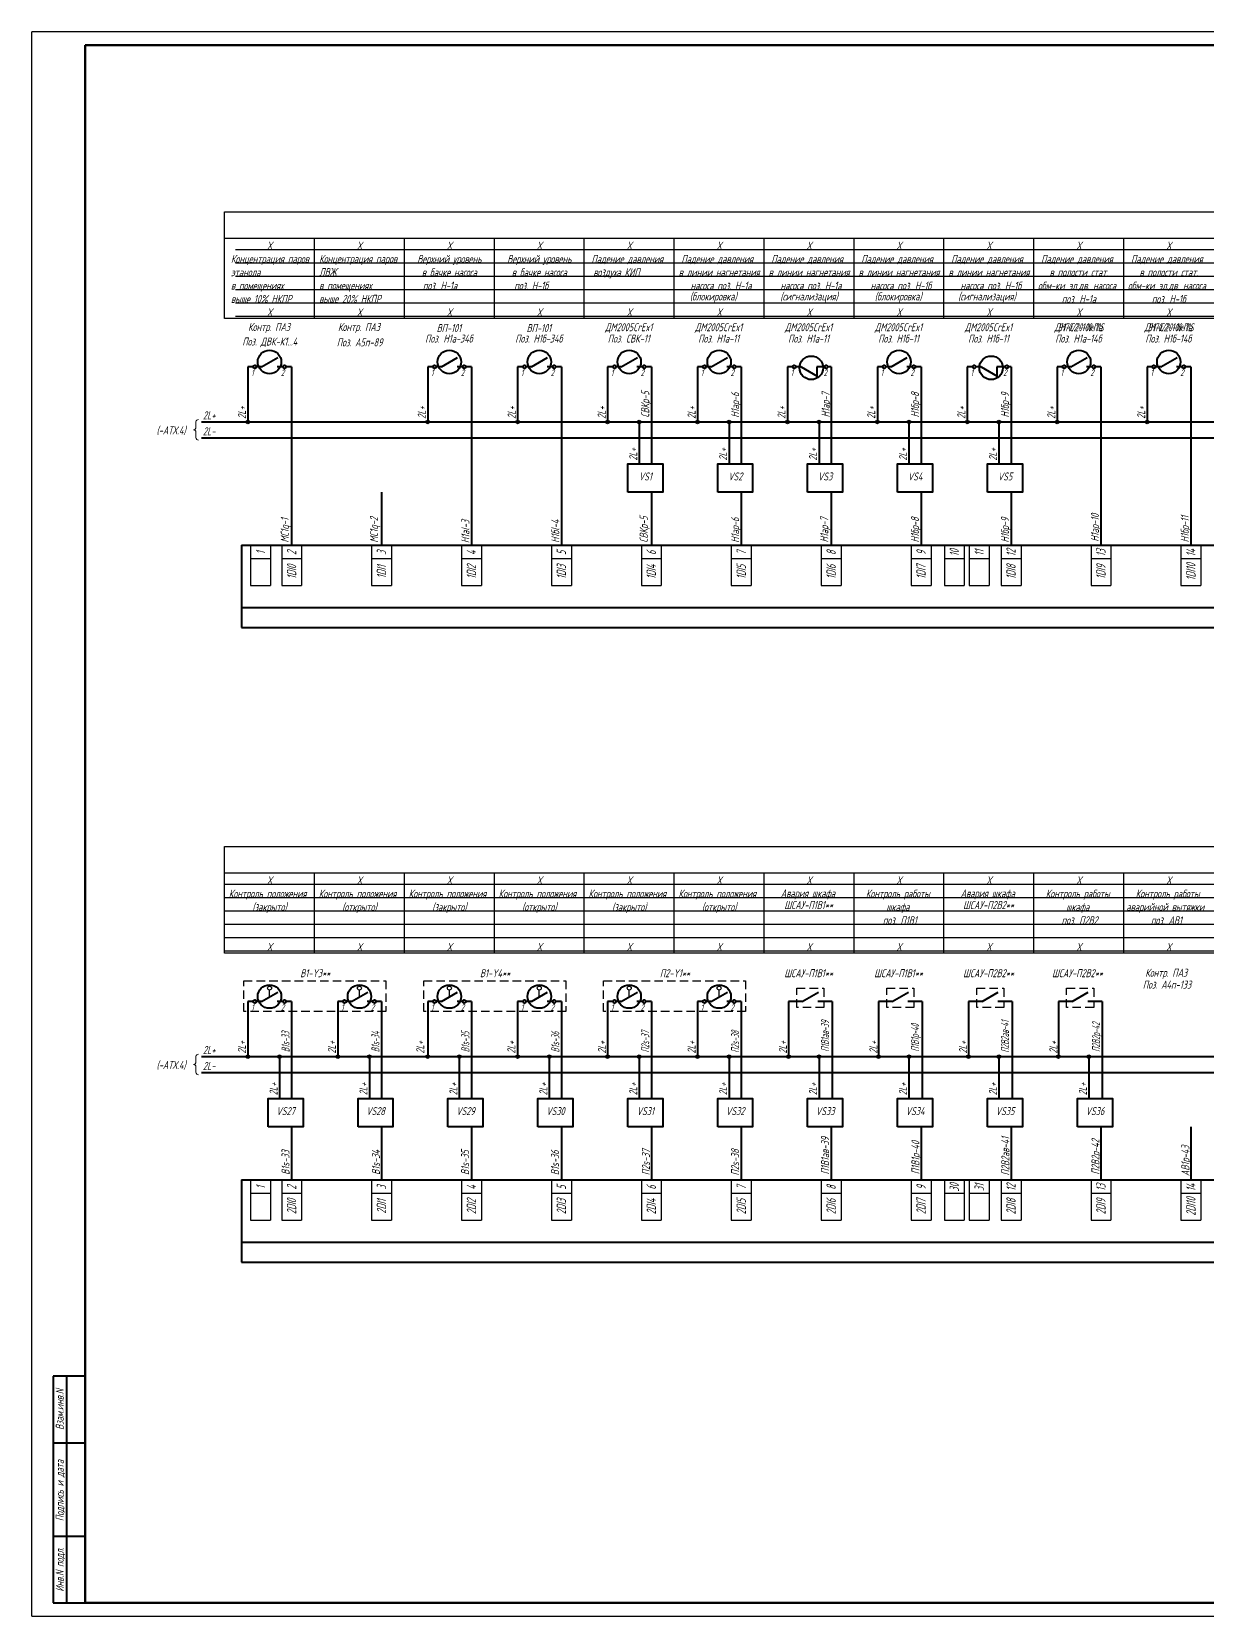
# Model space of a CAD drawing. Header units: millimetres. Extents: x -338 to 6826, y -8218 to 3153.
# Drawn here: x 2037 to 2478, y -812 to -218 of the extents above; entities that cross this region are included whole.
import ezdxf
from ezdxf.enums import TextEntityAlignment as Align

# ---------------------------------------------------------------- set-up
doc = ezdxf.new("R2010")
doc.units = ezdxf.units.MM
doc.linetypes.add('невидимая2', pattern=[4.7625, 3.175, -1.5875])
doc.layers.get('Defpoints').update_dxf_attribs({"color": 251})
for name, color, linetype, lineweight in [('Обводка', 6, 'Continuous', 25), ('Рамка тонкая', 5, 'Continuous', 25), ('Текст_КИП', 2, 'Continuous', 25), ('Толст.рамка', 7, 'Continuous', 60), ('Тонкая', 5, 'Continuous', 20)]:
    doc.layers.add(name, color=color, linetype=linetype, lineweight=lineweight)
doc.layers.add('Слой М50', color=3, linetype='Continuous')
doc.layers.add('ТЕКСТ', color=2, linetype='Continuous')
doc.styles.add('Simplex', font='simplex.shx', dxfattribs={"width": 0.7, "oblique": 15})

msp = doc.modelspace()

# ---------------------------------------------------------------- hatches: boundary and pattern name
h = msp.add_hatch(color=256)
edge = h.paths.add_edge_path()
edge.add_arc((2118.01, -364.46), 0.664, 0, 360)
h = msp.add_hatch(color=256)
edge = h.paths.add_edge_path()
edge.add_arc((2185.45, -364.46), 0.664, 0, 360)
h = msp.add_hatch(color=256)
edge = h.paths.add_edge_path()
edge.add_arc((2219.17, -364.46), 0.664, 0, 360)
h = msp.add_hatch(color=256)
edge = h.paths.add_edge_path()
edge.add_arc((2252.9, -364.46), 0.664, 0, 360)
h = msp.add_hatch(color=256)
edge = h.paths.add_edge_path()
edge.add_arc((2264.75, -364.46), 0.664, 0, 360)
h = msp.add_hatch(color=256)
edge = h.paths.add_edge_path()
edge.add_arc((2286.62, -364.46), 0.664, 0, 360)
h = msp.add_hatch(color=256)
edge = h.paths.add_edge_path()
edge.add_arc((2298.47, -364.46), 0.664, 0, 360)
h = msp.add_hatch(color=256)
edge = h.paths.add_edge_path()
edge.add_arc((2320.34, -364.46), 0.664, 0, 360)
h = msp.add_hatch(color=256)
edge = h.paths.add_edge_path()
edge.add_arc((2332.19, -364.46), 0.664, 0, 360)
h = msp.add_hatch(color=256)
edge = h.paths.add_edge_path()
edge.add_arc((2354.06, -364.46), 0.664, 0, 360)
h = msp.add_hatch(color=256)
edge = h.paths.add_edge_path()
edge.add_arc((2365.91, -364.46), 0.664, 0, 360)
h = msp.add_hatch(color=256)
edge = h.paths.add_edge_path()
edge.add_arc((2387.79, -364.46), 0.664, 0, 360)
h = msp.add_hatch(color=256)
edge = h.paths.add_edge_path()
edge.add_arc((2399.64, -364.46), 0.664, 0, 360)
h = msp.add_hatch(color=256)
edge = h.paths.add_edge_path()
edge.add_arc((2421.51, -364.46), 0.664, 0, 360)
h = msp.add_hatch(color=256)
edge = h.paths.add_edge_path()
edge.add_arc((2455.23, -364.46), 0.664, 0, 360)
h = msp.add_hatch(color=256)
edge = h.paths.add_edge_path()
edge.add_arc((2118.01, -602.37), 0.664, 0, 360)
h = msp.add_hatch(color=256)
edge = h.paths.add_edge_path()
edge.add_arc((2129.86, -602.37), 0.664, 0, 360)
h = msp.add_hatch(color=256)
edge = h.paths.add_edge_path()
edge.add_arc((2151.73, -602.37), 0.664, 0, 360)
h = msp.add_hatch(color=256)
edge = h.paths.add_edge_path()
edge.add_arc((2163.58, -602.37), 0.664, 0, 360)
h = msp.add_hatch(color=256)
edge = h.paths.add_edge_path()
edge.add_arc((2185.45, -602.37), 0.664, 0, 360)
h = msp.add_hatch(color=256)
edge = h.paths.add_edge_path()
edge.add_arc((2197.3, -602.37), 0.664, 0, 360)
h = msp.add_hatch(color=256)
edge = h.paths.add_edge_path()
edge.add_arc((2219.17, -602.37), 0.664, 0, 360)
h = msp.add_hatch(color=256)
edge = h.paths.add_edge_path()
edge.add_arc((2231.03, -602.37), 0.664, 0, 360)
h = msp.add_hatch(color=256)
edge = h.paths.add_edge_path()
edge.add_arc((2252.9, -602.37), 0.664, 0, 360)
h = msp.add_hatch(color=256)
edge = h.paths.add_edge_path()
edge.add_arc((2264.75, -602.37), 0.664, 0, 360)
h = msp.add_hatch(color=256)
edge = h.paths.add_edge_path()
edge.add_arc((2286.62, -602.37), 0.664, 0, 360)
h = msp.add_hatch(color=256)
edge = h.paths.add_edge_path()
edge.add_arc((2298.47, -602.37), 0.664, 0, 360)
h = msp.add_hatch(color=256)
edge = h.paths.add_edge_path()
edge.add_arc((2320.77, -602.37), 0.664, 0, 360)
h = msp.add_hatch(color=256)
edge = h.paths.add_edge_path()
edge.add_arc((2332.19, -602.37), 0.664, 0, 360)
h = msp.add_hatch(color=256)
edge = h.paths.add_edge_path()
edge.add_arc((2354.49, -602.37), 0.664, 0, 360)
h = msp.add_hatch(color=256)
edge = h.paths.add_edge_path()
edge.add_arc((2365.91, -602.37), 0.664, 0, 360)
h = msp.add_hatch(color=256)
edge = h.paths.add_edge_path()
edge.add_arc((2388.21, -602.37), 0.664, 0, 360)
h = msp.add_hatch(color=256)
edge = h.paths.add_edge_path()
edge.add_arc((2399.64, -602.37), 0.664, 0, 360)
h = msp.add_hatch(color=256)
edge = h.paths.add_edge_path()
edge.add_arc((2421.93, -602.37), 0.664, 0, 360)
h = msp.add_hatch(color=256)
edge = h.paths.add_edge_path()
edge.add_arc((2433.36, -602.37), 0.664, 0, 360)

# ---------------------------------------------------------------- linework, layer by layer
at = {"lineweight": 40}
for p, q in [((2118.01, -343.8), (2118.01, -364.46)), ((2120.01, -343.8), (2118.01, -343.8)), ((2123.15, -343.8), (2121.15, -343.8)), ((2123.15, -343.8), (2129.22, -340.3)), ((2131.15, -343.8), (2129.03, -343.8)), ((2134.42, -343.8), (2132.3, -343.8)), ((2134.42, -343.8), (2134.42, -391.74)), ((2185.45, -343.8), (2185.45, -364.46)), ((2187.45, -343.8), (2185.45, -343.8)), ((2190.6, -343.8), (2188.6, -343.8)), ((2190.6, -343.8), (2196.66, -340.3)), ((2198.6, -343.8), (2196.48, -343.8)), ((2201.87, -343.8), (2199.75, -343.8)), ((2201.87, -343.8), (2201.87, -390.77)), ((2219.17, -343.8), (2219.17, -364.46)), ((2221.17, -343.8), (2219.17, -343.8)), ((2224.32, -343.8), (2222.32, -343.8)), ((2224.32, -343.8), (2230.38, -340.3)), ((2232.32, -343.8), (2230.2, -343.8)), ((2235.59, -343.8), (2233.47, -343.8)), ((2235.59, -343.8), (2235.59, -390.72)), ((2252.9, -343.8), (2252.9, -364.46)), ((2254.9, -343.8), (2252.9, -343.8)), ((2258.04, -343.8), (2256.04, -343.8)), ((2258.04, -343.8), (2264.11, -340.3)), ((2266.04, -343.8), (2263.92, -343.8)), ((2269.31, -343.8), (2267.19, -343.8)), ((2269.31, -343.8), (2269.31, -380.16)), ((2286.62, -343.8), (2286.62, -364.46)), ((2288.62, -343.8), (2286.62, -343.8)), ((2291.77, -343.8), (2289.77, -343.8)), ((2291.77, -343.8), (2297.83, -340.3)), ((2299.77, -343.8), (2297.64, -343.8)), ((2303.03, -343.8), (2300.91, -343.8)), ((2303.03, -343.8), (2303.03, -380.16)), ((2320.34, -343.8), (2320.34, -364.46)), ((2322.34, -343.8), (2320.34, -343.8)), ((2325.49, -343.8), (2323.49, -343.8)), ((2325.49, -343.8), (2331.55, -347.3)), ((2334.32, -343.8), (2331.36, -343.8)), ((2331.36, -343.8), (2331.36, -347.43)), ((2336.76, -343.8), (2335.47, -343.8)), ((2336.76, -343.8), (2336.76, -380.16)), ((2354.06, -343.8), (2354.06, -364.46)), ((2356.06, -343.8), (2354.06, -343.8)), ((2359.21, -343.8), (2357.21, -343.8)), ((2359.21, -343.8), (2365.27, -340.3)), ((2367.21, -343.8), (2365.09, -343.8)), ((2370.48, -343.8), (2368.36, -343.8)), ((2370.48, -343.8), (2370.48, -380.16)), ((2387.79, -343.8), (2387.79, -364.46)), ((2389.79, -343.8), (2387.79, -343.8)), ((2392.93, -343.8), (2390.93, -343.8)), ((2392.93, -343.8), (2398.99, -347.3)), ((2401.99, -343.8), (2398.81, -343.8)), ((2398.81, -343.8), (2398.81, -347.43)), ((2404.2, -343.8), (2403.14, -343.8)), ((2404.2, -343.8), (2404.2, -380.16)), ((2421.51, -343.8), (2421.51, -364.46)), ((2423.51, -343.8), (2421.51, -343.8)), ((2426.65, -343.8), (2424.65, -343.8)), ((2426.65, -343.8), (2432.72, -340.3)), ((2434.65, -343.8), (2432.53, -343.8)), ((2437.92, -343.8), (2435.8, -343.8)), ((2437.92, -343.8), (2437.92, -390.73)), ((2455.23, -343.8), (2455.23, -364.46)), ((2457.23, -343.8), (2455.23, -343.8)), ((2460.38, -343.8), (2458.38, -343.8)), ((2460.38, -343.8), (2466.44, -340.3)), ((2468.38, -343.8), (2466.25, -343.8)), ((2471.65, -343.8), (2469.52, -343.8)), ((2471.65, -343.8), (2471.65, -390.73)), ((2100.63, -364.46), (3175.25, -364.46)), ((2264.75, -364.46), (2264.75, -380.16)), ((2298.47, -364.46), (2298.47, -380.16)), ((2332.19, -364.46), (2332.19, -380.16)), ((2365.91, -364.46), (2365.91, -380.16)), ((2399.64, -364.46), (2399.64, -380.16)), ((2100.63, -370.43), (3190.5, -370.43)), ((2134.42, -390.73), (2134.42, -410.65)), ((2168.15, -390.73), (2168.15, -410.65)), ((2168.15, -390.73), (2168.15, -410.65)), ((2201.87, -390.73), (2201.87, -410.65)), ((2235.59, -390.73), (2235.59, -410.65)), ((2269.31, -390.73), (2269.31, -410.65)), ((2303.03, -390.73), (2303.03, -410.65)), ((2336.76, -390.73), (2336.76, -410.65)), ((2370.48, -390.73), (2370.48, -410.65)), ((2404.2, -390.73), (2404.2, -410.65)), ((2437.92, -390.73), (2437.92, -410.65)), ((2471.65, -390.73), (2471.65, -410.65)), ((2115.62, -410.65), (2115.62, -441.46)), ((2115.62, -410.65), (3202.77, -410.65)), ((2115.62, -433.96), (3202.77, -433.96)), ((2115.62, -441.46), (3202.77, -441.46)), ((2118.01, -581.71), (2118.01, -602.37)), ((2120.01, -581.71), (2118.01, -581.71)), ((2123.15, -581.71), (2121.15, -581.71)), ((2123.15, -581.71), (2129.22, -578.21)), ((2131.15, -581.71), (2129.03, -581.71)), ((2134.42, -581.71), (2132.3, -581.71)), ((2134.42, -581.71), (2134.42, -618.06)), ((2151.73, -581.71), (2151.73, -602.37)), ((2153.73, -581.71), (2151.73, -581.71)), ((2156.88, -581.71), (2154.88, -581.71)), ((2156.88, -581.71), (2162.94, -578.21)), ((2164.88, -581.71), (2162.75, -581.71)), ((2168.15, -581.71), (2166.02, -581.71)), ((2168.15, -581.71), (2168.15, -618.06)), ((2185.45, -581.71), (2185.45, -602.37)), ((2187.45, -581.71), (2185.45, -581.71)), ((2190.6, -581.71), (2188.6, -581.71)), ((2190.6, -581.71), (2196.66, -578.21)), ((2198.6, -581.71), (2196.48, -581.71)), ((2201.87, -581.71), (2199.75, -581.71)), ((2201.87, -581.71), (2201.87, -618.06)), ((2219.17, -581.71), (2219.17, -602.37)), ((2221.17, -581.71), (2219.17, -581.71)), ((2224.32, -581.71), (2222.32, -581.71)), ((2224.32, -581.71), (2230.38, -578.21)), ((2232.32, -581.71), (2230.2, -581.71)), ((2235.59, -581.71), (2233.47, -581.71)), ((2235.59, -581.71), (2235.59, -618.06)), ((2252.9, -581.71), (2252.9, -602.37)), ((2254.9, -581.71), (2252.9, -581.71)), ((2258.04, -581.71), (2256.04, -581.71)), ((2258.04, -581.71), (2264.11, -578.21)), ((2266.04, -581.71), (2263.92, -581.71)), ((2269.31, -581.71), (2267.19, -581.71)), ((2269.31, -581.71), (2269.31, -618.06)), ((2286.62, -581.71), (2286.62, -602.37)), ((2288.62, -581.71), (2286.62, -581.71)), ((2291.77, -581.71), (2289.77, -581.71)), ((2291.77, -581.71), (2297.83, -578.21)), ((2299.77, -581.71), (2297.64, -581.71)), ((2303.03, -581.71), (2300.91, -581.71)), ((2303.03, -581.71), (2303.03, -618.06)), ((2320.77, -581.71), (2320.77, -602.37)), ((2325.91, -581.71), (2320.77, -581.71)), ((2325.91, -581.71), (2331.98, -578.21)), ((2337.18, -581.71), (2331.79, -581.71)), ((2337.18, -581.71), (2337.18, -618.06)), ((2354.49, -581.71), (2354.49, -602.37)), ((2359.64, -581.71), (2354.49, -581.71)), ((2359.64, -581.71), (2365.7, -578.21)), ((2370.9, -581.71), (2365.51, -581.71)), ((2370.9, -581.71), (2370.9, -618.06)), ((2388.21, -581.71), (2388.21, -602.37)), ((2393.36, -581.71), (2388.21, -581.71)), ((2393.36, -581.71), (2399.42, -578.21)), ((2404.63, -581.71), (2399.23, -581.71)), ((2404.63, -581.71), (2404.63, -618.06)), ((2421.93, -581.71), (2421.93, -602.37)), ((2427.08, -581.71), (2421.93, -581.71)), ((2427.08, -581.71), (2433.14, -578.21)), ((2438.35, -581.71), (2432.96, -581.71)), ((2438.35, -581.71), (2438.35, -618.06)), ((2100.63, -602.37), (3095.15, -602.37)), ((2129.86, -602.37), (2129.86, -618.06)), ((2163.58, -602.37), (2163.58, -618.06)), ((2197.3, -602.37), (2197.3, -618.06)), ((2231.03, -602.37), (2231.03, -618.06)), ((2264.75, -602.37), (2264.75, -618.06)), ((2298.47, -602.37), (2298.47, -618.06)), ((2332.19, -602.37), (2332.19, -618.06)), ((2365.91, -602.37), (2365.91, -618.06)), ((2399.64, -602.37), (2399.64, -618.06)), ((2433.36, -602.37), (2433.36, -618.06)), ((2100.63, -608.34), (3190.5, -608.34)), ((2134.42, -628.63), (2134.42, -648.56)), ((2168.15, -628.63), (2168.15, -648.56)), ((2201.87, -628.63), (2201.87, -648.56)), ((2235.59, -628.63), (2235.59, -648.56)), ((2269.31, -628.63), (2269.31, -648.56)), ((2303.03, -628.63), (2303.03, -648.56)), ((2336.76, -628.63), (2336.76, -648.56)), ((2370.48, -628.63), (2370.48, -648.56)), ((2404.2, -628.63), (2404.2, -648.56)), ((2437.92, -628.63), (2437.92, -648.56)), ((2471.65, -628.63), (2471.65, -648.56)), ((2115.62, -648.56), (2115.62, -679.36)), ((2115.62, -648.56), (3202.77, -648.56)), ((2115.62, -671.87), (3202.77, -671.87)), ((2115.62, -679.36), (3202.77, -679.36))]:
    msp.add_line(p, q, dxfattribs=at)
at = {"lineweight": 30}
for p, q in [((2119.05, -410.65), (2119.05, -425.8)), ((2119.05, -415.65), (2126.52, -415.65)), ((2126.52, -410.65), (2126.52, -425.8)), ((2130.69, -410.65), (2130.69, -425.8)), ((2130.69, -415.65), (2138.16, -415.65)), ((2138.16, -410.65), (2138.16, -425.8)), ((2164.41, -410.65), (2164.41, -425.8)), ((2164.41, -415.65), (2171.88, -415.65)), ((2171.88, -410.65), (2171.88, -425.8)), ((2198.13, -410.65), (2198.13, -425.8)), ((2198.13, -415.65), (2205.6, -415.65)), ((2205.6, -410.65), (2205.6, -425.8)), ((2231.86, -410.65), (2231.86, -425.8)), ((2231.86, -415.65), (2239.32, -415.65)), ((2239.32, -410.65), (2239.32, -425.8)), ((2265.58, -410.65), (2265.58, -425.8)), ((2265.58, -415.65), (2273.05, -415.65)), ((2273.05, -410.65), (2273.05, -425.8)), ((2299.3, -410.65), (2299.3, -425.8)), ((2299.3, -415.65), (2306.77, -415.65)), ((2306.77, -410.65), (2306.77, -425.8)), ((2333.02, -410.65), (2333.02, -425.8)), ((2333.02, -415.65), (2340.49, -415.65)), ((2340.49, -410.65), (2340.49, -425.8)), ((2366.74, -410.65), (2366.74, -425.8)), ((2366.74, -415.65), (2374.21, -415.65)), ((2374.21, -410.65), (2374.21, -425.8)), ((2379.18, -410.65), (2379.18, -425.8)), ((2379.18, -415.65), (2386.65, -415.65)), ((2386.65, -410.65), (2386.65, -425.8)), ((2388.55, -410.65), (2388.55, -425.8)), ((2388.55, -415.65), (2396.02, -415.65)), ((2396.02, -410.65), (2396.02, -425.8)), ((2400.47, -410.65), (2400.47, -425.8)), ((2400.47, -415.65), (2407.94, -415.65)), ((2407.94, -410.65), (2407.94, -425.8)), ((2434.19, -410.65), (2434.19, -425.8)), ((2434.19, -415.65), (2441.66, -415.65)), ((2441.66, -410.65), (2441.66, -425.8)), ((2467.91, -410.65), (2467.91, -425.8)), ((2467.91, -415.65), (2475.38, -415.65)), ((2475.38, -410.65), (2475.38, -425.8)), ((2119.05, -425.8), (2126.52, -425.8)), ((2130.69, -425.8), (2138.16, -425.8)), ((2164.41, -425.8), (2171.88, -425.8)), ((2198.13, -425.8), (2205.6, -425.8)), ((2231.86, -425.8), (2239.32, -425.8)), ((2265.58, -425.8), (2273.05, -425.8)), ((2299.3, -425.8), (2306.77, -425.8)), ((2333.02, -425.8), (2340.49, -425.8)), ((2366.74, -425.8), (2374.21, -425.8)), ((2379.18, -425.8), (2386.65, -425.8)), ((2388.55, -425.8), (2396.02, -425.8)), ((2400.47, -425.8), (2407.94, -425.8)), ((2434.19, -425.8), (2441.66, -425.8)), ((2467.91, -425.8), (2475.38, -425.8)), ((2119.05, -648.56), (2119.05, -663.7)), ((2126.52, -648.56), (2126.52, -663.7)), ((2130.69, -648.56), (2130.69, -663.7)), ((2138.16, -648.56), (2138.16, -663.7)), ((2164.41, -648.56), (2164.41, -663.7)), ((2171.88, -648.56), (2171.88, -663.7)), ((2198.13, -648.56), (2198.13, -663.7)), ((2205.6, -648.56), (2205.6, -663.7)), ((2231.86, -648.56), (2231.86, -663.7)), ((2239.32, -648.56), (2239.32, -663.7)), ((2265.58, -648.56), (2265.58, -663.7)), ((2273.05, -648.56), (2273.05, -663.7)), ((2299.3, -648.56), (2299.3, -663.7)), ((2306.77, -648.56), (2306.77, -663.7)), ((2333.02, -648.56), (2333.02, -663.7)), ((2340.49, -648.56), (2340.49, -663.7)), ((2366.74, -648.56), (2366.74, -663.7)), ((2374.21, -648.56), (2374.21, -663.7)), ((2379.18, -648.56), (2379.18, -663.7)), ((2386.65, -648.56), (2386.65, -663.7)), ((2388.55, -648.56), (2388.55, -663.7)), ((2396.02, -648.56), (2396.02, -663.7)), ((2400.47, -648.56), (2400.47, -663.7)), ((2407.94, -648.56), (2407.94, -663.7)), ((2434.19, -648.56), (2434.19, -663.7)), ((2441.66, -648.56), (2441.66, -663.7)), ((2467.91, -648.56), (2467.91, -663.7)), ((2475.38, -648.56), (2475.38, -663.7)), ((2119.05, -653.56), (2126.52, -653.56)), ((2130.69, -653.56), (2138.16, -653.56)), ((2164.41, -653.56), (2171.88, -653.56)), ((2198.13, -653.56), (2205.6, -653.56)), ((2231.86, -653.56), (2239.32, -653.56)), ((2265.58, -653.56), (2273.05, -653.56)), ((2299.3, -653.56), (2306.77, -653.56)), ((2333.02, -653.56), (2340.49, -653.56)), ((2366.74, -653.56), (2374.21, -653.56)), ((2379.18, -653.56), (2386.65, -653.56)), ((2388.55, -653.56), (2396.02, -653.56)), ((2400.47, -653.56), (2407.94, -653.56)), ((2434.19, -653.56), (2441.66, -653.56)), ((2467.91, -653.56), (2475.38, -653.56)), ((2119.05, -663.7), (2126.52, -663.7)), ((2130.69, -663.7), (2138.16, -663.7)), ((2164.41, -663.7), (2171.88, -663.7)), ((2198.13, -663.7), (2205.6, -663.7)), ((2231.86, -663.7), (2239.32, -663.7)), ((2265.58, -663.7), (2273.05, -663.7)), ((2299.3, -663.7), (2306.77, -663.7)), ((2333.02, -663.7), (2340.49, -663.7)), ((2366.74, -663.7), (2374.21, -663.7)), ((2379.18, -663.7), (2386.65, -663.7)), ((2388.55, -663.7), (2396.02, -663.7)), ((2400.47, -663.7), (2407.94, -663.7)), ((2434.19, -663.7), (2441.66, -663.7)), ((2467.91, -663.7), (2475.38, -663.7))]:
    msp.add_line(p, q, dxfattribs=at)
for p, q in [((2126.13, -579.86), (2126.13, -577.44)), ((2159.85, -579.86), (2159.85, -577.44)), ((2193.57, -579.86), (2193.57, -577.44)), ((2227.29, -579.86), (2227.29, -577.44)), ((2261.02, -579.86), (2261.02, -577.44)), ((2294.74, -579.86), (2294.74, -577.44))]:
    msp.add_line(p, q)
at = {"color": 7, "lineweight": 40}
for p, q in [((2044.96, -722.17), (2044.96, -807.17)), ((2056.96, -722.17), (2044.96, -722.17)), ((2049.96, -722.17), (2049.96, -807.17)), ((2044.96, -747.17), (2056.96, -747.17)), ((2044.96, -782.17), (2056.96, -782.17)), ((2044.96, -807.17), (2056.96, -807.17))]:
    msp.add_line(p, q, dxfattribs=at)
at = {"lineweight": 40}
for points in [[(2260.48, -390.73), (2260.48, -380.16), (2273.58, -380.16), (2273.58, -390.73)], [(2294.2, -390.73), (2294.2, -380.16), (2307.3, -380.16), (2307.3, -390.73)], [(2327.93, -390.73), (2327.93, -380.16), (2341.02, -380.16), (2341.02, -390.73)], [(2361.65, -390.73), (2361.65, -380.16), (2374.75, -380.16), (2374.75, -390.73)], [(2395.37, -390.73), (2395.37, -380.16), (2408.47, -380.16), (2408.47, -390.73)], [(2125.59, -628.63), (2125.59, -618.06), (2138.69, -618.06), (2138.69, -628.63)], [(2159.31, -628.63), (2159.31, -618.06), (2172.41, -618.06), (2172.41, -628.63)], [(2193.04, -628.63), (2193.04, -618.06), (2206.13, -618.06), (2206.13, -628.63)], [(2226.76, -628.63), (2226.76, -618.06), (2239.86, -618.06), (2239.86, -628.63)], [(2260.48, -628.63), (2260.48, -618.06), (2273.58, -618.06), (2273.58, -628.63)], [(2294.2, -628.63), (2294.2, -618.06), (2307.3, -618.06), (2307.3, -628.63)], [(2327.93, -628.63), (2327.93, -618.06), (2341.02, -618.06), (2341.02, -628.63)], [(2361.65, -628.63), (2361.65, -618.06), (2374.75, -618.06), (2374.75, -628.63)], [(2395.37, -628.63), (2395.37, -618.06), (2408.47, -618.06), (2408.47, -628.63)], [(2429.09, -628.63), (2429.09, -618.06), (2442.19, -618.06), (2442.19, -628.63)]]:
    msp.add_lwpolyline(points, close=True, dxfattribs=at)
at = {"linetype": 'невидимая2'}
for points in [[(2116.5, -573.93), (2169.79, -573.93), (2169.79, -585.48), (2116.5, -585.48)], [(2183.94, -573.93), (2237.24, -573.93), (2237.24, -585.48), (2183.94, -585.48)], [(2251.39, -573.93), (2304.68, -573.93), (2304.68, -585.48), (2251.39, -585.48)], [(2323.88, -576.73), (2334.01, -576.73), (2334.01, -584.02), (2323.88, -584.02)], [(2357.6, -576.73), (2367.73, -576.73), (2367.73, -584.02), (2357.6, -584.02)], [(2391.32, -576.73), (2401.45, -576.73), (2401.45, -584.02), (2391.32, -584.02)], [(2425.05, -576.73), (2435.18, -576.73), (2435.18, -584.02), (2425.05, -584.02)]]:
    msp.add_lwpolyline(points, close=True, dxfattribs=at)
at = {"lineweight": 40}
for centre, radius in [((2126.13, -341.96), 4.41), ((2193.57, -341.96), 4.41), ((2227.3, -341.96), 4.41), ((2261.02, -341.96), 4.41), ((2294.74, -341.96), 4.41), ((2362.19, -341.96), 4.41), ((2429.63, -341.96), 4.41), ((2463.35, -341.96), 4.41), ((2120.58, -343.8), 0.573), ((2131.73, -343.8), 0.573), ((2188.03, -343.8), 0.573), ((2199.17, -343.8), 0.573), ((2221.75, -343.8), 0.573), ((2232.89, -343.8), 0.573), ((2255.47, -343.8), 0.573), ((2266.62, -343.8), 0.573), ((2289.19, -343.8), 0.573), ((2300.34, -343.8), 0.573), ((2322.91, -343.8), 0.573), ((2329.29, -344.17), 4.41), ((2334.9, -343.8), 0.573), ((2356.64, -343.8), 0.573), ((2367.78, -343.8), 0.573), ((2390.36, -343.8), 0.573), ((2396.73, -344.17), 4.41), ((2402.57, -343.8), 0.573), ((2424.08, -343.8), 0.573), ((2435.23, -343.8), 0.573), ((2457.8, -343.8), 0.573), ((2468.95, -343.8), 0.573), ((2126.13, -579.86), 4.41), ((2159.85, -579.86), 4.41), ((2193.57, -579.86), 4.41), ((2227.3, -579.86), 4.41), ((2261.02, -579.86), 4.41), ((2294.74, -579.86), 4.41), ((2120.58, -581.71), 0.573), ((2131.73, -581.71), 0.573), ((2154.3, -581.71), 0.573), ((2165.45, -581.71), 0.573), ((2188.03, -581.71), 0.573), ((2199.17, -581.71), 0.573), ((2221.75, -581.71), 0.573), ((2232.89, -581.71), 0.573), ((2255.47, -581.71), 0.573), ((2266.62, -581.71), 0.573), ((2289.19, -581.71), 0.573), ((2300.34, -581.71), 0.573)]:
    msp.add_circle(centre, radius, dxfattribs=at)
for centre, radius in [((2118.01, -364.46), 0.664), ((2185.45, -364.46), 0.664), ((2219.17, -364.46), 0.664), ((2252.9, -364.46), 0.664), ((2264.75, -364.46), 0.664), ((2286.62, -364.46), 0.664), ((2298.47, -364.46), 0.664), ((2320.34, -364.46), 0.664), ((2332.19, -364.46), 0.664), ((2354.06, -364.46), 0.664), ((2365.91, -364.46), 0.664), ((2387.79, -364.46), 0.664), ((2399.64, -364.46), 0.664), ((2421.51, -364.46), 0.664), ((2455.23, -364.46), 0.664), ((2126.13, -576.69), 0.75), ((2159.85, -576.69), 0.75), ((2193.57, -576.69), 0.75), ((2227.29, -576.69), 0.75), ((2261.02, -576.69), 0.75), ((2294.74, -576.69), 0.75), ((2118.01, -602.37), 0.664), ((2129.86, -602.37), 0.664), ((2151.73, -602.37), 0.664), ((2163.58, -602.37), 0.664), ((2185.45, -602.37), 0.664), ((2197.3, -602.37), 0.664), ((2219.17, -602.37), 0.664), ((2231.03, -602.37), 0.664), ((2252.9, -602.37), 0.664), ((2264.75, -602.37), 0.664), ((2286.62, -602.37), 0.664), ((2298.47, -602.37), 0.664), ((2320.77, -602.37), 0.664), ((2332.19, -602.37), 0.664), ((2354.49, -602.37), 0.664), ((2365.91, -602.37), 0.664), ((2388.21, -602.37), 0.664), ((2399.64, -602.37), 0.664), ((2421.93, -602.37), 0.664), ((2433.36, -602.37), 0.664)]:
    msp.add_circle(centre, radius)
at = {"layer": 'Defpoints'}
for p, q in [((2113.35, -299.86), (3188.38, -299.86)), ((2113.35, -304.86), (3188.38, -304.86)), ((2113.35, -309.86), (3188.38, -309.86)), ((2113.35, -314.86), (3188.38, -314.86)), ((2113.35, -319.86), (3188.38, -319.86)), ((2113.35, -324.86), (3188.38, -324.86)), ((2109.27, -537.77), (3188.38, -537.77)), ((2109.27, -542.77), (3188.38, -542.77)), ((2109.27, -547.77), (3188.38, -547.77)), ((2109.27, -552.77), (3188.38, -552.77)), ((2109.27, -557.77), (3188.38, -557.77)), ((2109.27, -562.77), (3188.38, -562.77))]:
    msp.add_line(p, q, dxfattribs=at)
at = {"layer": 'Обводка', "lineweight": 30}
for p, q in [((2109.27, -285.71), (3188.38, -285.71)), ((2109.27, -325.71), (2109.27, -285.71)), ((3188.38, -295.71), (2109.27, -295.71)), ((2142.99, -325.71), (2142.99, -295.71)), ((2176.71, -325.71), (2176.71, -295.71)), ((2210.44, -325.71), (2210.44, -295.71)), ((2244.16, -325.71), (2244.16, -295.71)), ((2277.88, -325.71), (2277.88, -295.71)), ((2311.6, -325.71), (2311.6, -295.71)), ((2345.32, -325.71), (2345.32, -295.71)), ((2379.05, -325.71), (2379.05, -295.71)), ((2412.77, -325.71), (2412.77, -295.71)), ((2446.49, -325.71), (2446.49, -295.71)), ((3188.38, -325.71), (2109.27, -325.71)), ((2109.27, -523.61), (3188.38, -523.61)), ((2109.27, -563.61), (2109.27, -523.61)), ((3188.38, -533.61), (2109.27, -533.61)), ((2142.99, -563.61), (2142.99, -533.61)), ((2176.71, -563.61), (2176.71, -533.61)), ((2210.44, -563.61), (2210.44, -533.61)), ((2244.16, -563.61), (2244.16, -533.61)), ((2277.88, -563.61), (2277.88, -533.61)), ((2311.6, -563.61), (2311.6, -533.61)), ((2345.32, -563.61), (2345.32, -533.61)), ((2379.05, -563.61), (2379.05, -533.61)), ((2412.77, -563.61), (2412.77, -533.61)), ((2446.49, -563.61), (2446.49, -533.61)), ((2446.49, -563.61), (2446.49, -533.61)), ((3188.38, -563.61), (2109.27, -563.61))]:
    msp.add_line(p, q, dxfattribs=at)
at = {"layer": 'Рамка тонкая'}
for p, q in [((3508.69, -218.17), (2036.94, -218.17)), ((2036.94, -812.17), (2036.94, -218.17)), ((2036.94, -812.17), (3508.69, -812.17))]:
    msp.add_line(p, q, dxfattribs=at)
at = {"layer": 'Толст.рамка'}
for p, q in [((2056.94, -223.17), (3473.69, -223.17)), ((2056.94, -807.17), (2056.94, -223.17)), ((3503.69, -807.17), (2056.94, -807.17))]:
    msp.add_line(p, q, dxfattribs=at)
at = {"layer": 'Тонкая'}
for p, q in [((2098.55, -366.49), (2098.55, -364.45)), ((2098.55, -370.34), (2098.55, -368.31)), ((2098.55, -604.39), (2098.55, -602.36)), ((2098.55, -608.25), (2098.55, -606.21))]:
    msp.add_line(p, q, dxfattribs=at)
for centre, start, end in [((2097.64, -366.49), 270, 0), ((2097.64, -368.31), 0, 90), ((2099.47, -364.45), 90, 180), ((2099.46, -370.34), 180, 270), ((2097.64, -604.39), 270, 0), ((2097.64, -606.22), 0, 90), ((2099.47, -602.36), 90, 180), ((2099.46, -608.25), 180, 270)]:
    msp.add_arc(centre, 0.912, start, end, dxfattribs=at)

# ---------------------------------------------------------------- texts
at = {"color": 2, "style": 'Simplex', "oblique": 15, "width": 0.7}
for s, p in [('Взам.инв.N', (2048.96, -734.67)), ('Подпись и дата', (2048.96, -765.03)), ('Инв.N подл.', (2048.96, -794.67))]:
    msp.add_text(s, height=3, rotation=90, dxfattribs=at).set_placement(p, align=Align.CENTER)
at = {"layer": 'Defpoints', "style": 'Simplex', "oblique": 15, "width": 0.6}
for p in [(2126.13, -299.86), (2159.85, -299.86), (2193.57, -299.86), (2227.3, -299.86), (2261.02, -299.86), (2294.74, -299.86), (2328.46, -299.86), (2362.19, -299.86), (2395.91, -299.86), (2429.63, -299.86), (2463.35, -299.86), (2126.13, -324.86), (2159.85, -324.86), (2193.57, -324.86), (2227.3, -324.86), (2261.02, -324.86), (2294.74, -324.86), (2328.46, -324.86), (2362.19, -324.86), (2395.91, -324.86), (2429.63, -324.86), (2463.35, -324.86), (2126.13, -537.77), (2159.85, -537.77), (2193.57, -537.77), (2227.3, -537.77), (2261.02, -537.77), (2294.74, -537.77), (2328.46, -537.77), (2362.19, -537.77), (2362.19, -537.77), (2395.91, -537.77), (2395.91, -537.77), (2429.63, -537.77), (2429.63, -537.77), (2463.35, -537.77), (2463.35, -537.77), (2126.13, -562.77), (2159.85, -562.77), (2193.57, -562.77), (2227.3, -562.77), (2261.02, -562.77), (2294.74, -562.77), (2328.46, -562.77), (2362.19, -562.77), (2362.19, -562.77), (2395.91, -562.77), (2395.91, -562.77), (2429.63, -562.77), (2429.63, -562.77), (2463.35, -562.77), (2463.35, -562.77)]:
    msp.add_text('Х', height=3, dxfattribs=at).set_placement(p, align=Align.CENTER)
for p in [(2429.45, -329.26), (2463.17, -329.26)]:
    msp.add_text('ДН-С2-10кПа', height=3, dxfattribs=at).set_placement(p, align=Align.MIDDLE)
at = {"layer": 'Обводка', "style": 'Simplex', "oblique": 15, "width": 0.6}
for s, p in [('1', (2124.51, -413.52)), ('2', (2136.14, -413.52)), ('3', (2169.87, -413.52)), ('4', (2203.59, -413.52)), ('5', (2237.31, -413.52)), ('6', (2271.03, -413.52)), ('7', (2304.75, -413.52)), ('8', (2338.48, -413.52)), ('9', (2372.2, -413.52)), ('10', (2384.63, -413.52)), ('11', (2394, -413.52)), ('12', (2405.92, -413.52)), ('13', (2439.64, -413.52)), ('14', (2473.37, -413.52)), ('1', (2124.51, -651.43)), ('2', (2136.14, -651.43)), ('3', (2169.87, -651.43)), ('4', (2203.59, -651.43)), ('5', (2237.31, -651.43)), ('6', (2271.03, -651.43)), ('7', (2304.75, -651.43)), ('8', (2338.48, -651.43)), ('9', (2372.2, -651.43)), ('30', (2384.63, -651.43)), ('31', (2394, -651.43)), ('12', (2405.92, -651.43)), ('13', (2439.64, -651.43)), ('14', (2473.37, -651.43))]:
    msp.add_text(s, height=3.5, rotation=90, dxfattribs=at).set_placement(p, align=Align.CENTER)
at = {"layer": 'Обводка', "lineweight": -3, "style": 'Simplex', "oblique": 15, "width": 0.6}
for s, p in [('1DI0', (2136.14, -420.68)), ('1DI1', (2169.87, -420.68)), ('1DI2', (2203.59, -420.68)), ('1DI3', (2237.31, -420.68)), ('1DI4', (2271.03, -420.68)), ('1DI5', (2304.75, -420.68)), ('1DI6', (2338.48, -420.68)), ('1DI7', (2372.2, -420.68)), ('1DI8', (2405.92, -420.68)), ('1DI9', (2439.64, -420.68)), ('1DI10', (2473.37, -420.68)), ('2DI0', (2136.14, -658.58)), ('2DI1', (2169.87, -658.58)), ('2DI2', (2203.59, -658.58)), ('2DI3', (2237.31, -658.58)), ('2DI4', (2271.03, -658.58)), ('2DI5', (2304.75, -658.58)), ('2DI6', (2338.48, -658.58)), ('2DI7', (2372.2, -658.58)), ('2DI8', (2405.92, -658.58)), ('2DI9', (2439.64, -658.58)), ('2DI10', (2473.37, -658.58))]:
    msp.add_text(s, height=3.5, rotation=90, dxfattribs=at).set_placement(p, align=Align.CENTER)
at = {"layer": 'Слой М50', "style": 'Simplex', "oblique": 15, "width": 0.5}
for p in [(2438.89, -330.47), (2472.61, -330.47)]:
    msp.add_text('9170/20-10-11S', height=3, dxfattribs=at).set_placement(p, align=Align.RIGHT)
at = {"layer": 'ТЕКСТ', "color": 3, "style": 'Simplex', "oblique": 15, "width": 0.6}
for s, p in [('Верхний уровень', (2193.57, -304.86)), ('Верхний уровень', (2227.3, -304.86)), ('Падение давления ', (2261.02, -304.86)), ('Падение давления ', (2294.74, -304.86)), ('Падение давления ', (2328.46, -304.86)), ('Падение давления ', (2362.19, -304.86)), ('Падение давления ', (2395.91, -304.86)), ('Падение давления ', (2429.63, -304.86)), ('Падение давления ', (2463.35, -304.86)), ('в бачке насоса', (2193.57, -309.86)), ('в бачке насоса', (2227.3, -309.86)), ('воздуха КИП', (2256.25, -309.86)), ('в линии нагнетания', (2294.74, -309.86)), ('в линии нагнетания', (2328.46, -309.86)), ('в линии нагнетания', (2362.19, -309.86)), ('в линии нагнетания', (2395.91, -309.86)), ('в полости стат.', (2429.63, -309.86)), ('в полости стат.', (2463.35, -309.86)), (' поз. Н-1а', (2189.34, -314.86)), (' поз. Н-1б', (2223.53, -314.86)), (' насоса поз. Н-1а', (2294.74, -314.86)), (' насоса поз. Н-1а', (2328.46, -314.86)), (' насоса поз. Н-1б', (2362.19, -314.86)), (' насоса поз. Н-1б', (2395.91, -314.86)), ('обм-ки эл.дв. насоса ', (2429.63, -314.86)), ('обм-ки эл.дв. насоса ', (2463.35, -314.86)), ('(блокировка)', (2292.53, -318.92)), ('(сигнализация)', (2328.46, -318.92)), ('(блокировка)', (2361.88, -318.92)), ('(сигнализация)', (2395.17, -318.92)), ('поз. Н-1а', (2429.63, -319.86)), ('поз. Н-1б', (2463.35, -319.86)), ('Контроль положения ', (2126.13, -542.77)), ('Контроль положения ', (2159.85, -542.77)), ('Контроль положения ', (2193.57, -542.77)), ('Контроль положения ', (2227.3, -542.77)), ('Контроль положения ', (2261.02, -542.77)), ('Контроль положения ', (2294.74, -542.77)), ('Авария шкафа', (2328.03, -542.66)), ('Контроль работы', (2361.75, -542.77)), ('Авария шкафа', (2395.47, -542.66)), ('Контроль работы', (2429.19, -542.77)), ('Контроль работы', (2462.92, -542.77)), ('(закрыто)', (2126.13, -547.77)), ('(открыто)', (2159.85, -547.77)), ('(закрыто)', (2193.57, -547.77)), ('(открыто)', (2227.3, -547.77)), ('(закрыто)', (2261.02, -547.77)), ('(открыто)', (2294.74, -547.77)), ('шкафа', (2361.75, -547.77)), ('шкафа', (2429.19, -547.77)), ('аварийной вытяжки', (2462.03, -547.77)), (' поз. П1В1', (2361.75, -552.77)), (' поз. П2В2', (2429.19, -552.77)), (' поз. АВ1', (2461.75, -552.77))]:
    msp.add_text(s, height=3, dxfattribs=at).set_placement(p, align=Align.CENTER)
at = {"layer": 'ТЕКСТ', "color": 6, "style": 'Simplex', "oblique": 15, "width": 0.6}
for s, p in [('Контр. ПАЗ', (2125.95, -329.26)), ('Контр. ПАЗ', (2159.67, -329.26)), ('Поз. Н1а-34б', (2193.39, -333.2)), ('ВП-101', (2193.39, -329.26)), ('Поз. Н1б-34б', (2227.12, -333.2)), ('ВП-101', (2227.12, -329.26)), ('ДМ2005CrEx1', (2260.84, -329.26)), ('Поз. СВК-11', (2260.84, -333.2)), ('ДМ2005CrEx1', (2294.56, -329.26)), ('Поз. Н1а-11', (2294.56, -333.2)), ('ДМ2005CrEx1', (2328.28, -329.26)), ('Поз. Н1а-11', (2328.28, -333.2)), ('ДМ2005CrEx1', (2362, -329.26)), ('Поз. Н1б-11', (2362, -333.2)), ('ДМ2005CrEx1', (2395.73, -329.26)), ('Поз. Н1б-11', (2395.73, -333.2)), ('Поз. Н1а-14б', (2429.45, -333.2)), ('Поз. Н1б-14б', (2463.17, -333.2)), ('Поз. ДВК-К1...4', (2126.21, -334.62)), ('Поз. А5п-89', (2159.93, -334.62)), ('ШСАУ-П1В1**', (2328.27, -571.1)), ('ШСАУ-П1В1**', (2361.99, -571.1)), ('ШСАУ-П2В2**', (2395.72, -571.1)), ('ШСАУ-П2В2**', (2429.07, -571.1)), ('Поз. А4п-133', (2462.67, -575.38))]:
    msp.add_text(s, height=3, dxfattribs=at).set_placement(p, align=Align.MIDDLE)
at = {"layer": 'ТЕКСТ', "color": 2, "style": 'Simplex', "oblique": 15, "width": 0.6}
for s, p in [('1', (2119.26, -347.26)), ('2', (2130.4, -347.26)), ('1', (2186.7, -347.26)), ('2', (2197.85, -347.26)), ('1', (2220.42, -347.26)), ('2', (2231.57, -347.26)), ('1', (2254.15, -347.26)), ('2', (2265.29, -347.26)), ('1', (2287.87, -347.26)), ('2', (2299.01, -347.26)), ('1', (2321.59, -347.26)), ('2', (2333.91, -347.26)), ('1', (2355.31, -347.26)), ('2', (2366.46, -347.26)), ('1', (2389.03, -347.26)), ('2', (2401.24, -347.26)), ('1', (2422.76, -347.26)), ('2', (2433.9, -347.26)), ('1', (2456.48, -347.26)), ('2', (2467.63, -347.26)), ('1', (2119.26, -585.17)), ('2', (2130.4, -585.17)), ('1', (2152.98, -585.17)), ('2', (2164.12, -585.17)), ('1', (2186.7, -585.17)), ('2', (2197.85, -585.17)), ('1', (2220.42, -585.17)), ('2', (2231.57, -585.17)), ('1', (2254.15, -585.17)), ('2', (2265.29, -585.17)), ('1', (2287.87, -585.17)), ('2', (2299.01, -585.17))]:
    msp.add_text(s, height=2.5, dxfattribs=at).set_placement(p)
at = {"layer": 'ТЕКСТ', "style": 'Simplex', "oblique": 15}
for s, width, p in [('СВКр-5', 0.6, (2268.52, -352.94)), ('Н1ар-6', 0.6, (2302.24, -353.45)), ('Н1ар-7', 0.6, (2336.16, -353.37)), ('Н1бр-8', 0.6, (2369.68, -353.37)), ('Н1бр-9', 0.6, (2403.41, -353.45)), ('МС1q-1', 0.6, (2133.34, -400.52)), ('МС1q-2', 0.6, (2166.79, -400.14)), ('Н1аl-3', 0.6, (2201.07, -401.2)), ('Н1бl-4', 0.6, (2234.8, -401.11)), ('СВКр-5', 0.6, (2267.94, -399.83)), ('Н1ар-6', 0.6, (2302.24, -400.34)), ('Н1ар-7', 0.6, (2335.66, -400.26)), ('Н1бр-8', 0.6, (2369.68, -400.26)), ('Н1бр-9', 0.6, (2403.41, -400.34)), ('Н1ар-10', 0.6, (2437.13, -398.88)), ('Н1бр-11', 0.6, (2470.85, -399.66)), ('В1s-33', 0.5, (2133.63, -593)), ('В1s-34', 0.5, (2167.35, -592.93)), ('В1s-35', 0.5, (2201.07, -593)), ('В1s-36', 0.5, (2234.8, -593.07)), ('П2s-37', 0.5, (2268.52, -592.72)), ('П2s-38', 0.5, (2302.24, -592.72)), ('П1В1ав-39', 0.5, (2335.95, -588.86)), ('П1В1р-40', 0.5, (2369.67, -590.15)), ('П2В2ав-41', 0.5, (2403.4, -588.86)), ('П2В2р-42', 0.5, (2437.59, -589.57)), ('П1В1ав-39', 0.6, (2335.95, -632.49)), ('П1В1р-40', 0.6, (2369.85, -634.03)), ('П2В2ав-41', 0.6, (2403.56, -632.49)), ('П2В2р-42', 0.6, (2437.36, -633.34)), ('АВ1р-43', 0.6, (2471.06, -635.74)), ('В1s-33', 0.6, (2133.63, -637.46)), ('В1s-34', 0.6, (2167.51, -637.37)), ('В1s-35', 0.6, (2200.97, -637.46)), ('В1s-36', 0.6, (2234.69, -637.54)), ('П2s-37', 0.6, (2268.77, -637.11)), ('П2s-38', 0.6, (2302.24, -637.11))]:
    msp.add_text(s, height=3, rotation=90, dxfattribs=dict(at, width=width)).set_placement(p, align=Align.RIGHT)
at = {"layer": 'ТЕКСТ', "color": 1, "style": 'Simplex', "oblique": 15, "width": 0.6}
for s, p in [('2L+', (2101.15, -363.49)), ('2L-', (2101.15, -369.46)), ('2L+', (2101.15, -601.4)), ('2L-', (2101.15, -607.37))]:
    msp.add_text(s, height=3, dxfattribs=at).set_placement(p)
for p in [(2117.28, -363.31), (2184.72, -363.31), (2218.44, -363.31), (2252.17, -363.31), (2285.89, -363.31), (2319.61, -363.31), (2353.25, -363.31), (2387.06, -363.31), (2420.78, -363.31), (2454.5, -363.31), (2264.02, -378.97), (2297.74, -378.97), (2331.46, -378.97), (2365.18, -378.97), (2398.91, -378.97), (2117.28, -601.22), (2151, -601.22), (2184.15, -601.22), (2184.15, -601.22), (2218.3, -601.22), (2252.3, -601.22), (2285.89, -601.22), (2320.12, -601.22), (2354.07, -601.22), (2387.7, -601.22), (2421.56, -601.22), (2129.13, -616.87), (2162.85, -616.87), (2196.57, -616.87), (2230.29, -616.87), (2264.02, -616.87), (2297.74, -616.87), (2331.46, -616.87), (2365.18, -616.87), (2398.91, -616.87), (2432.63, -616.87)]:
    msp.add_text('2L+', height=3, rotation=90, dxfattribs=at).set_placement(p)
for p in [(2089.22, -369.11), (2089.22, -607.01)]:
    msp.add_text('(-АТХ.4)', height=3, dxfattribs=at).set_placement(p, align=Align.CENTER)
at = {"layer": 'ТЕКСТ', "style": 'Simplex', "oblique": 15, "width": 0.6}
for s, p in [('VS1', (2267.03, -386.39)), ('VS2', (2300.75, -386.39)), ('VS3', (2334.47, -386.39)), ('VS4', (2368.2, -386.39)), ('VS5', (2401.92, -386.39)), ('VS27', (2132.14, -624.3)), ('VS28', (2165.86, -624.3)), ('VS29', (2199.59, -624.3)), ('VS30', (2233.31, -624.3)), ('VS31', (2267.03, -624.3)), ('VS32', (2300.75, -624.3)), ('VS33', (2334.47, -624.3)), ('VS34', (2368.2, -624.3)), ('VS35', (2401.92, -624.3)), ('VS36', (2435.64, -624.3))]:
    msp.add_text(s, height=3, dxfattribs=at).set_placement(p, align=Align.CENTER)
at = {"layer": 'ТЕКСТ', "color": 3, "style": 'Simplex', "oblique": 15, "width": 0.6}
for s, p in [('ШСАУ-П1В1**', (2328.27, -545.54)), ('ШСАУ-П2В2**', (2395.72, -545.54)), ('В1-Y3**', (2143.25, -571.1)), ('В1-Y4**', (2210.7, -571.1)), ('П2-Y1**', (2278.14, -571.1)), ('Контр. ПАЗ', (2462.37, -571.33))]:
    msp.add_text(s, height=3, dxfattribs=at).set_placement(p, align=Align.MIDDLE)
at = {"layer": 'Текст_КИП', "style": 'Simplex', "oblique": 15, "width": 0.6}
for s, p in [('Концентрация паров', (2111.66, -304.83)), ('Концентрация паров', (2144.73, -304.8)), ('этанола ', (2111.66, -309.83)), ('ЛВЖ', (2144.73, -309.8)), ('в помещениях ', (2111.66, -314.86)), ('в помещениях ', (2144.73, -314.83)), ('выше 10%%% НКПР', (2111.66, -319.86)), ('выше 20%%% НКПР', (2144.73, -319.83))]:
    msp.add_text(s, height=3, dxfattribs=at).set_placement(p)

doc.saveas('drawing.dxf')
